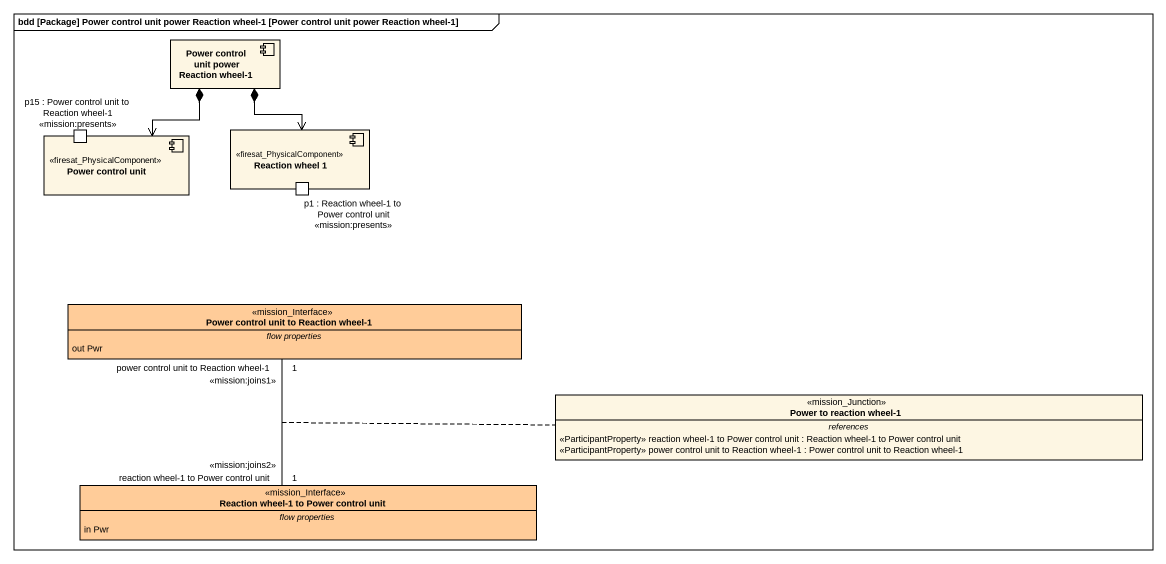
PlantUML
@startuml
mainframe bdd [Package] Power control unit power Reaction wheel-1 [Power control unit power Reaction wheel-1]
allowmixing
hide circle
hide empty members
component "Power control unit power Reaction wheel-1" as Power_control_unit_power
component "Power control unit" as Power_control_unit <<firesat_PhysicalComponent>> {
  port "p15 : Power control unit to Reaction wheel-1 <<mission:presents>>" as p15_Power_control_unit_to
}
component "Reaction wheel 1" as Reaction_wheel_1 <<firesat_PhysicalComponent>> {
  port "p1 : Reaction wheel-1 to Power control unit <<mission:presents>>" as p1_Reaction_wheel_1_to
}
class "Power control unit to Reaction wheel-1" as Power_control_unit_to <<mission_Interface>> #FFCC99 {
  -- flow properties --
  out Pwr
}
class "Power to reaction wheel-1" as Power_to_reaction_wheel_1 <<mission_Junction>> {
  -- references --
  <<ParticipantProperty>> reaction wheel-1 to Power control unit : Reaction wheel-1 to Power control unit
  <<ParticipantProperty>> power control unit to Reaction wheel-1 : Power control unit to Reaction wheel-1
}
class "Reaction wheel-1 to Power control unit" as Reaction_wheel_1_to_Power <<mission_Interface>> #FFCC99 {
  -- flow properties --
  in Pwr
}
Power_control_unit_power *--> Power_control_unit
Power_control_unit_power *--> Reaction_wheel_1
Power_control_unit_to "1\npower control unit to Reaction wheel-1\n<<mission:joins1>>" -- "1\nreaction wheel-1 to Power control unit\n<<mission:joins2>>" Reaction_wheel_1_to_Power
(Power_control_unit_to, Reaction_wheel_1_to_Power) .. Power_to_reaction_wheel_1
@enduml
